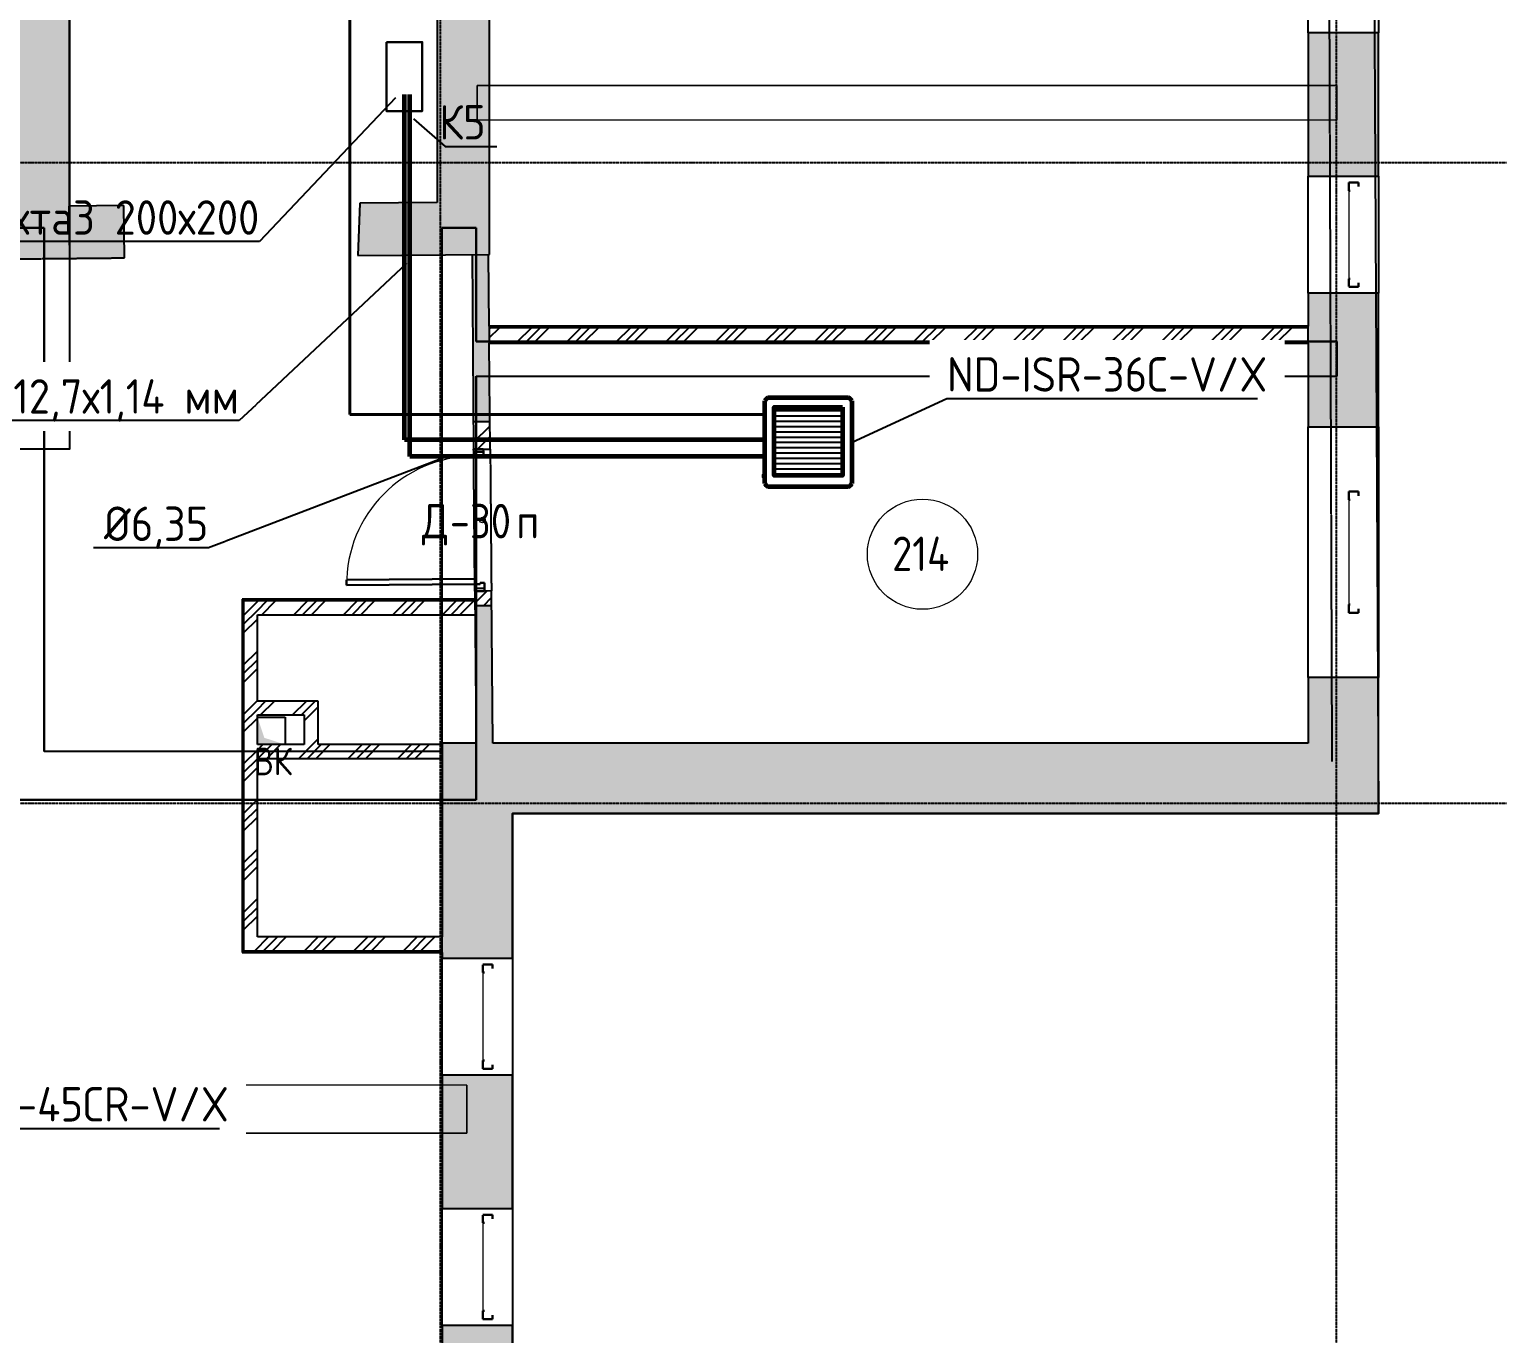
# Model space of a CAD drawing. Header units: millimetres. Extents: x -129048 to 476301, y -5853 to 215316.
# Drawn here: x 154569 to 165281, y 4909 to 14371 of the extents above; entities that cross this region are included whole.
import ezdxf
from ezdxf import colors
from ezdxf.entities.mleader import LeaderData, LeaderLine
from ezdxf.math import Vec2, Vec3

# ---------------------------------------------------------------- set-up
doc = ezdxf.new("R2010")
doc.units = ezdxf.units.MM
for name, pattern in [('ADSK_Линия сетки', [25, 20, -2.5, 0, -2.5]), ('ADSK_Сверху', [4.5, 3, -1.5]), ('ADSK_Снесено', [4.5, 3, -1.5])]:
    doc.linetypes.add(name, pattern=pattern)
for name, color, linetype, lineweight, true_color in [('_ Окна', 5, 'Continuous', 30, 0x0000ff), ('Линии', 7, 'Continuous', 9, 0x00a600), ('Стены внутренние', 5, 'Continuous', 18, 0x0000ff), ('Стены наружные', 1, 'ADSK_Снесено', 18, 0xff0000), ('Стены штриховка', 5, 'Continuous', 18, 0x0000ff)]:
    doc.layers.add(name, color=color, linetype=linetype, lineweight=lineweight, true_color=true_color)
for name, color, linetype, lineweight in [('GAZLAITER', 1, 'Continuous', 40), ('Аннотация', 7, 'Continuous', 9), ('Двери', 251, 'Continuous', 18), ('Дренаж', 36, 'Continuous', 40), ('Каркас', 7, 'Continuous', 18), ('Конд Запас', 3, 'Continuous', 40), ('Кондеи', 6, 'Continuous', 60), ('Марки дверей', 7, 'Continuous', 20), ('Марки помещений', 7, 'Continuous', 20), ('Обратка', 5, 'Continuous', 25), ('Окна', 251, 'Continuous', 18), ('Перекрытие', 7, 'Continuous', 18), ('Узлы', 7, 'Continuous', 18)]:
    doc.layers.add(name, color=color, linetype=linetype, lineweight=lineweight)
doc.layers.get('Конд Запас').off()
doc.styles.add('GOST Common_1', font='GOST Common_0.ttf', dxfattribs={"width": 0.9, "height": 200})
doc.styles.add('GOST Common_2', font='GOST Common_0.ttf', dxfattribs={"width": 0.9, "height": 250})
doc.styles.add('PIK', font='isocpeur.ttf', dxfattribs={"width": 0.9, "height": 250})
pattern_1 = [(45, (108139.4, 150), (-179.6051, 179.6051), []), (45, (108202.9, 150), (0, 359.2102), []), (45, (108075.9, 150), (0, 359.2102), [])]

# ---------------------------------------------------------------- blocks, each defined once
blk = doc.blocks.new('ADSK_БалкаЖБ_Прямоугольная - 350х280мм-843200-02 План 2-го этажа маркировочный')
at = {"layer": 'Каркас', "color": 253, "linetype": 'ADSK_Сверху', "true_color": 0xaaaaaa}
for p, q in [((-3639, 175), (-3639, -175)), ((-3639, 175), (3639, 175)), ((3639, -175), (3639, 175)), ((-3639, -175), (3639, -175))]:
    blk.add_line(p, q, dxfattribs=at)
at = {"layer": 'Каркас', "color": 253, "linetype": 'ADSK_Сверху', "true_color": 0xb2b2b2}
for p, q in [((-3639, -175), (-3639, 175)), ((3639, 175), (-3639, 175)), ((3639, 175), (3639, -175)), ((-3639, -175), (3639, -175))]:
    blk.add_line(p, q, dxfattribs=at)
blk = doc.blocks.new('ADSK_БалкаЖБ_Прямоугольная - 250х280мм-848599-02 План 2-го этажа маркировочный')
at = {"layer": 'Каркас', "color": 253, "linetype": 'ADSK_Сверху', "true_color": 0xaaaaaa}
for p, q in [((-3118, 125), (-3118, -125)), ((-3118, 125), (3118, 125)), ((3118, -125), (3118, 125)), ((-3118, -125), (3118, -125))]:
    blk.add_line(p, q, dxfattribs=at)
at = {"layer": 'Каркас', "color": 253, "linetype": 'ADSK_Сверху', "true_color": 0xb2b2b2}
for p, q in [((-3118, -125), (-3118, 125)), ((3118, 125), (-3118, 125)), ((3118, 125), (3118, -125)), ((-3118, -125), (3118, -125))]:
    blk.add_line(p, q, dxfattribs=at)
blk = doc.blocks.new('Витраж-тент со смещением вовне - 60мм 30 сдвиг-1466941-02 План 2-го этажа маркировочный')
at = {"layer": '_ Окна', "color": 161, "linetype": 'ADSK_Сверху', "true_color": 0xaaaaff}
for p, q in [((-379, 25), (-379, -45)), ((-379, 25), (-349, 25)), ((-379, -45), (-379, 25)), ((379, 25), (349, 25)), ((379, -45), (379, 25)), ((379, -45), (379, 25)), ((-319, -45), (-379, -45)), ((-319, -35), (-319, -45)), ((319, -35), (319, -45)), ((319, -45), (379, -45))]:
    blk.add_line(p, q, dxfattribs=at)
at = {"layer": 'Окна', "color": 161, "linetype": 'ADSK_Сверху', "true_color": 0xaaaaff}
blk.add_line((-319, -45), (319, -45), dxfattribs=at)
blk = doc.blocks.new('Витраж-тент со смещением вовне - 60мм 30 сдвиг-1466942-02 План 2-го этажа маркировочный')
at = {"layer": '_ Окна', "color": 161, "linetype": 'ADSK_Сверху', "true_color": 0xaaaaff}
for p, q in [((-440, 25), (-440, -45)), ((-440, 25), (-410, 25)), ((-440, -45), (-440, 25)), ((440, 25), (410, 25)), ((440, -45), (440, 25)), ((440, -45), (440, 25)), ((-380, -45), (-440, -45)), ((-380, -35), (-380, -45)), ((380, -35), (380, -45)), ((380, -45), (440, -45))]:
    blk.add_line(p, q, dxfattribs=at)
at = {"layer": 'Окна', "color": 161, "linetype": 'ADSK_Сверху', "true_color": 0xaaaaff}
blk.add_line((-380, -45), (380, -45), dxfattribs=at)
blk = doc.blocks.new('AC_Дверь_Однопольная - Д-30п 1030х2200h-V213-02 План 2-го этажа маркировочный')
at = {"layer": 'Двери', "lineweight": 30}
for p, q in [((-465, 990), (-425, 990)), ((-465, 60), (-465, 990)), ((-425, 990), (-425, 60)), ((-515, 60), (-495, 60)), ((-515, -10), (-515, 60)), ((-495, 60), (-465, 60)), ((-495, -10), (-495, 60)), ((-495, 60), (-495, -10)), ((-425, 60), (-465, 60)), ((-465, 60), (-465, 20)), ((-465, 20), (-455, 20)), ((-455, 20), (-455, -10)), ((455, 20), (465, 20)), ((455, -10), (455, 20)), ((465, 60), (495, 60)), ((465, 20), (465, 60)), ((495, 60), (495, -10)), ((495, 60), (515, 60)), ((495, -10), (495, 60)), ((515, 60), (515, -10)), ((-495, -10), (-515, -10)), ((-455, -10), (-495, -10)), ((495, -10), (455, -10)), ((515, -10), (495, -10))]:
    blk.add_line(p, q, dxfattribs=at)
at = {"layer": 'Двери'}
blk.add_arc((-465, 60), 930, 0, 90, dxfattribs=at)
blk = doc.blocks.new('ADSK_Марка_Помещение_ОдноЗначение - Номер-247393-02 План 2-го этажа маркировочный')
at = {"layer": 'Марки помещений'}
blk.add_circle((0, 0), 4, dxfattribs=at)
blk = doc.blocks.new('ADSK_Марка_Дверь - Типоразмер_ADSK_Марка-58376-02 План 2-го этажа маркировочный')
at = {"layer": 'Марки дверей', "lineweight": 9}
blk.add_circle((0, 0), 0.2, dxfattribs=at)
blk = doc.blocks.new('Фанкйол')
at = {"layer": 'Кондеи', "lineweight": 25}
h = blk.add_hatch(dxfattribs=at)
h.set_pattern_fill('LINE', color=256, scale=11.68, angle=90)
h.set_pattern_definition([(90, (495465.057, -661010.487), (-37.084, 2e-15), [])])
h.paths.add_polyline_path([(20709, 22771), (20709, 22292), (21188, 22292), (21188, 22771)])
at = {"layer": 'Кондеи'}
for points in [[(20643, 22250), (20643, 22814)], [(20666, 22837), (21245, 22837)], [(21268, 22814), (21268, 22250)], [(21245, 22226), (20666, 22226)]]:
    blk.add_lwpolyline(points, dxfattribs=at)
blk.add_lwpolyline([(20709, 22771), (21188, 22771), (21188, 22292), (20709, 22292)], close=True, dxfattribs=at)
for centre, radius, start, end in [((20689, 22791), 51.3, 116.2147, 153.7881), ((21222, 22791), 51.2, 26.1428, 63.8012), ((20689, 22272), 51.3, 206.2119, 243.7853), ((21222, 22272), 51, 296.1601, 334.0203)]:
    blk.add_arc(centre, radius, start, end, dxfattribs=at)
at = {"layer": 'Обратка'}
blk.add_lwpolyline([(21200, 22226), (21183, 22226), (21183, 22210), (21200, 22210)], close=True, dxfattribs=at)

msp = doc.modelspace()

# ---------------------------------------------------------------- hatches: boundary and pattern name
at = {"layer": 'Стены внутренние', "lineweight": 25, "true_color": 0x636466}
for points in [[(154479.2518, 13086.76658), (154859.2518, 13090.40963), (154859.2518, 20545.02004), (154681.43432, 20545.84105), (154681.43432, 20574.05859), (154479.2518, 20574.05859), (154479.2518, 15128.80924)], [(154095.45254, 12703.06965), (154861.07324, 12710.40963), (154857.43036, 13090.39217), (154091.80966, 13083.05219), (154095.29577, 12719.42171)]]:
    msp.add_hatch(color=251, dxfattribs=at).paths.add_polyline_path(points)
h = msp.add_hatch(color=251, dxfattribs=at)
h.paths.add_polyline_path([(157524.66608, 12735.94539), (157904.66608, 12739.58843), (157904.66608, 17531.68227), (157524.66608, 17531.68227), (157524.66608, 12739.58843)])
h.paths.add_polyline_path([(157524.66608, 19849.64225), (157904.66608, 19850.21621), (157904.66608, 20530.95897), (157524.66608, 20532.71348), (157524.66608, 19850.21621)])
h = msp.add_hatch(color=251, dxfattribs=at)
h.paths.add_polyline_path([(154861.07324, 12710.40963), (155257.60522, 12714.21116), (155253.31171, 13094.18746), (154857.43036, 13090.39217), (154860.72377, 12746.8623)])
h.paths.add_polyline_path([(156949.56536, 12730.43192), (157524.66608, 12735.94539), (157524.66608, 13115.96285), (156964.77189, 13110.59517), (156951.59027, 12781.05466)])
h = msp.add_hatch(color=251, dxfattribs=at)
h.paths.add_polyline_path([(157928.31978, 9192.30207), (157919.93625, 10190.43583), (157799.94048, 10189.42796), (157808.31555, 9192.30207)])
h.paths.add_polyline_path([(157788.71678, 11525.70863), (157908.71254, 11526.7165), (157898.52587, 12739.52957), (157778.5313, 12738.37918), (157788.70831, 11526.7165)])
h = msp.add_hatch(dxfattribs=at)
h.set_pattern_fill('FP_1', color=251, style=0, pattern_type=2)
h.set_pattern_definition(pattern_1)
h.paths.add_polyline_path([(157903.8404, 12106.78828), (163843.34879, 12106.78828), (163843.34879, 12206.78828), (157903.00048, 12206.78828)])
h = msp.add_hatch(dxfattribs=at)
h.set_pattern_fill('FP_2', color=251, style=0, pattern_type=2)
h.set_pattern_definition([(45, (108139.4, 150), (-117.8655, 117.8655), []), (45, (108217.98, 150), (-117.8655, 117.8655), [])])
h.paths.add_polyline_path([(157799.94048, 10189.42796), (157919.93625, 10190.43583), (157919.0393, 10297.22496), (157799.04353, 10296.21709), (157799.93201, 10190.43583)])
h.paths.add_polyline_path([(157790.39265, 11326.18076), (157910.38842, 11327.18863), (157908.71254, 11526.7165), (157788.71678, 11525.70863), (157790.38772, 11326.76868)])
h = msp.add_hatch(dxfattribs=at)
h.set_pattern_fill('FP_1', color=251, style=0, pattern_type=2)
h.set_pattern_definition(pattern_1)
h.paths.add_polyline_path([(156122.24457, 7786.78828), (156222.24457, 7786.78828), (156222.24457, 10224.7754), (156122.24457, 10224.7754), (156122.24457, 8057.31293)])
h = msp.add_hatch(dxfattribs=at)
h.set_pattern_fill('FP_1', color=251, style=0, pattern_type=2)
h.set_pattern_definition(pattern_1)
h.paths.add_polyline_path([(157800.48351, 10124.7754), (157799.64359, 10224.7754), (156222.24457, 10224.7754), (156222.24457, 10124.7754), (157799.94048, 10124.7754)])
h = msp.add_hatch(dxfattribs=at)
h.set_pattern_fill('FP_1', color=251, style=0, pattern_type=2)
h.set_pattern_definition(pattern_1)
h.paths.add_polyline_path([(156562.24457, 9397.40355), (156662.24457, 9397.40355), (156662.24457, 9497.40355), (156222.24457, 9497.40355), (156222.24457, 9397.40355), (156518.96555, 9397.40355)])
h = msp.add_hatch(dxfattribs=at)
h.set_pattern_fill('FP_1', color=251, style=0, pattern_type=2)
h.set_pattern_definition(pattern_1)
h.paths.add_polyline_path([(156662.24457, 9182.35753), (156662.24457, 9397.40355), (156562.24457, 9397.40355), (156562.24457, 9182.35753)])
h = msp.add_hatch(dxfattribs=at)
h.set_pattern_fill('FP_1', color=251, style=0, pattern_type=2)
h.set_pattern_definition(pattern_1)
h.paths.add_polyline_path([(157562.80028, 9082.35753), (157562.80028, 9182.35753), (156222.24457, 9182.35753), (156222.24457, 9082.35753), (156518.96555, 9082.35753)])
h = msp.add_hatch(dxfattribs=at)
h.set_pattern_fill('FP_1', color=251, style=0, pattern_type=2)
h.set_pattern_definition(pattern_1)
h.paths.add_polyline_path([(156222.24457, 7686.78828), (157562.80028, 7686.78828), (157562.80028, 7786.78828), (156122.24457, 7786.78828), (156122.24457, 7686.78828), (156143.97943, 7686.78828)])
at = {"layer": 'Стены наружные', "linetype": 'Continuous', "lineweight": 25, "true_color": 0x636466}
h = msp.add_hatch(color=251, dxfattribs=at)
h.paths.add_polyline_path([(164353.34879, 9192.30207), (164353.34879, 9668.55119), (163843.34879, 9668.55119), (163843.34879, 9192.30207), (163982.97386, 9192.30207)])
h.paths.add_polyline_path([(164353.34879, 11488.55119), (164353.34879, 12457.18791), (163843.34879, 12457.18791), (163843.34879, 11488.55119), (163982.97386, 11488.55119)])
h.paths.add_polyline_path([(163843.34879, 13307.18791), (164353.34879, 13307.18791), (164353.34879, 14348.21678), (163843.34879, 14348.21678)])
h.paths.add_polyline_path([(163960.99384, 15198.21678), (164353.34879, 15198.21678), (164353.34879, 16171.20434), (163843.34879, 16171.20434), (163843.34879, 15198.21678)])
h.paths.add_polyline_path([(163843.34879, 17021.20434), (164353.34879, 17021.20434), (164353.34879, 18049.21), (163843.34879, 18049.21)])
h.paths.add_polyline_path([(164353.34879, 19869.21), (164353.34879, 21011.19002), (163843.34879, 21013.54476), (163843.34879, 19869.21), (164324.85615, 19869.21)])
h = msp.add_hatch(color=251, dxfattribs=at)
h.paths.add_polyline_path([(158072.80028, 300.23165), (158072.80028, 1286.55109), (157562.80028, 1286.55109), (157562.80028, 300.23165), (157735.05383, 300.23165)])
h.paths.add_polyline_path([(157562.80028, 2136.55109), (158072.80028, 2136.55109), (158072.80028, 3126.44156), (157562.80028, 3126.44156)])
h.paths.add_polyline_path([(158072.80028, 3976.44156), (158072.80028, 4966.94549), (157562.80028, 4966.94549), (157562.80028, 3976.44156), (157735.05383, 3976.44156)])
h.paths.add_polyline_path([(157735.05383, 5816.94549), (158072.80028, 5816.94549), (158072.80028, 6783.54986), (157562.80028, 6783.54986), (157562.80028, 5816.94549), (157699.36958, 5816.94549)])
h.paths.add_polyline_path([(157686.63727, 7633.54986), (158072.80028, 7633.54986), (158072.80028, 9192.30207), (157562.80028, 9192.30207), (157562.80028, 7633.54986)])
msp.add_hatch(color=251, dxfattribs=at).paths.add_polyline_path([(158072.80028, 8682.30207), (164353.34879, 8682.30207), (164353.34879, 9192.30207), (158072.80028, 9192.30207), (158072.80028, 9075.74999)])
at = {"layer": 'Узлы', "lineweight": 25, "true_color": 0x636466}
msp.add_hatch(color=251, dxfattribs=at).paths.add_polyline_path([(156222.24457, 9182.35753), (156422.24457, 9182.35753), (156271.74205, 9231.85501), (156222.24457, 9382.35753), (156222.24457, 9231.85501)])

# ---------------------------------------------------------------- linework, layer by layer
at = {"linetype": 'ADSK_Линия сетки', "lineweight": 25}
for p, q in [((157549.30993, -3863.55169), (157549.30993, 44684.78674)), ((164049.30993, -3863.55169), (164049.30993, 44684.78674)), ((97053.17482, 13406.78828), (165281.11784, 13406.78828)), ((97053.17482, 8756.78828), (165281.11784, 8756.78828))]:
    msp.add_line(p, q, dxfattribs=at)
at = {"color": 251, "lineweight": 25, "true_color": 0x636466}
for points in [[(154172.61168, 21084.05859), (154172.61168, 43909.20652), (164172.01721, 43909.20652), (164353.34879, 8682.30207), (158072.80028, 8682.30207), (158072.80028, 300.23165), (150176.33128, 300.23165), (150176.33128, 2256.78828), (139375.37313, 2336.47811), (139475.79504, 2335.73719), (139475.79504, -2582.56685), (127112.04326, -2582.56685), (127112.04326, 2336.47811), (116412.39698, 2336.47811), (116412.39698, 422.0206), (108429.89827, 456.78828), (108429.89827, 8679.25245)], [(108910.52572, 11328.12025), (154861.07324, 11328.12025), (154859.2518, 21054.56631), (154172.61168, 21084.05859)]]:
    msp.add_lwpolyline(points, dxfattribs=at)
at = {"layer": 'GAZLAITER', "lineweight": 60, "ltscale": 10}
for p, q in [((157287.60451, 11394.05442), (157287.60451, 13899.51166)), ((159901.69829, 11394.05442), (157287.60451, 11394.05442))]:
    msp.add_line(p, q, dxfattribs=at)
at = {"layer": 'GAZLAITER', "color": 5, "lineweight": 60, "ltscale": 10}
for p, q in [((157327.55619, 11274.05575), (157327.55619, 13899.35475)), ((159901.69829, 11274.05575), (157327.55619, 11274.05575))]:
    msp.add_line(p, q, dxfattribs=at)
at = {"layer": 'GAZLAITER', "color": 251, "lineweight": 30, "ltscale": 10, "true_color": 0x636466}
msp.add_lwpolyline([(157157.11414, 14280.26737), (157418.09488, 14280.26737), (157418.09488, 13779.73668), (157157.11414, 13779.73668)], close=True, dxfattribs=at)
at = {"layer": 'Дренаж'}
for p, q in [((156892.07231, 11577.6869), (156892.07231, 16930.46593)), ((159901.69829, 11577.6869), (156892.07231, 11577.6869))]:
    msp.add_line(p, q, dxfattribs=at)
at = {"layer": 'Каркас', "color": 251, "linetype": 'ADSK_Сверху', "lineweight": 25, "true_color": 0x636466}
for p, q in [((154674.30993, 12931.45973), (154424.30993, 12931.45973)), ((154424.30993, 12931.45973), (154674.30993, 12931.45973)), ((154674.30993, 9131.21709), (154674.30993, 12931.45973)), ((154674.30993, 12931.45973), (154674.30993, 9131.21709)), ((157808.36341, 12931.45973), (157558.36341, 12931.45973)), ((157558.36341, 12931.45973), (157808.36341, 12931.45973)), ((157558.36341, 12931.45973), (157558.36341, 9131.21709)), ((157558.36341, 12931.45973), (157558.36341, 9131.21709)), ((157808.36341, 12106.22426), (157808.36341, 12931.45973)), ((157808.36341, 12931.45973), (157808.36341, 12106.22426)), ((164051.36882, 12106.22426), (157808.36341, 12106.22426)), ((157808.36341, 12106.22426), (164051.36882, 12106.22426)), ((164051.36882, 12106.22426), (164051.36882, 11856.22426)), ((164051.36882, 11856.22426), (164051.36882, 12106.22426)), ((157808.36341, 11856.22426), (164051.36882, 11856.22426)), ((157808.36341, 11856.22426), (164051.36882, 11856.22426)), ((157808.36341, 9131.21709), (157808.36341, 11856.22426)), ((157808.36341, 11856.22426), (157808.36341, 9131.21709)), ((157558.36341, 9131.21709), (154674.30993, 9131.21709)), ((157558.36341, 9131.21709), (154674.30993, 9131.21709)), ((157808.36341, 8781.21709), (157808.36341, 9131.21709)), ((157808.36341, 9131.21709), (157808.36341, 8781.21709)), ((150533.41539, 8781.21709), (157808.36341, 8781.21709)), ((157808.36341, 8781.21709), (150533.41539, 8781.21709))]:
    msp.add_line(p, q, dxfattribs=at)
at = {"layer": 'Линии', "color": 251, "lineweight": 25, "true_color": 0x636466}
for p, q in [((156222.24457, 9382.35753), (156422.24457, 9382.35753)), ((156222.24457, 9182.35753), (156222.24457, 9382.35753)), ((156422.24457, 9382.35753), (156422.24457, 9182.35753)), ((156422.24457, 9182.35753), (156222.24457, 9182.35753))]:
    msp.add_line(p, q, dxfattribs=at)
at = {"layer": 'Перекрытие', "color": 251, "linetype": 'ADSK_Сверху', "lineweight": 25, "true_color": 0x636466}
for p, q in [((163991.13198, 15814.60418), (164005.00561, 11856.22426)), ((164005.00561, 11856.22426), (164014.80374, 9060.65307))]:
    msp.add_line(p, q, dxfattribs=at)
at = {"layer": 'Стены внутренние', "color": 251, "lineweight": 25, "true_color": 0x636466}
for p, q in [((154859.2518, 13090.40963), (154859.2518, 20545.02004)), ((157904.66608, 12739.58843), (157904.66608, 18349.63805)), ((157524.66608, 17235.93874), (157524.66608, 13115.96285)), ((155253.31171, 13094.18746), (154857.43036, 13090.39217)), ((154861.07324, 12710.40963), (154857.43036, 13090.39217)), ((155257.60522, 12714.21116), (155253.31171, 13094.18746)), ((156964.77189, 13110.59517), (156949.56536, 12730.43192)), ((157524.66608, 13115.96285), (156964.77189, 13110.59517)), ((156949.56536, 12730.43192), (157904.66608, 12739.58843)), ((157778.5313, 12738.37918), (157790.39265, 11326.18076)), ((157902.89969, 12218.78828), (157898.52587, 12739.52957)), ((163843.34879, 12218.78828), (157902.89969, 12218.78828)), ((157902.91649, 12216.78828), (157903.92439, 12096.78828)), ((163843.34879, 12096.78828), (163843.34879, 12216.78828)), ((157910.38842, 11327.18863), (157903.94119, 12094.78828)), ((157903.94119, 12094.78828), (163843.34879, 12094.78828)), ((157788.71678, 11525.70863), (157908.71254, 11526.7165)), ((157860.39018, 11326.76868), (157910.38842, 11327.18863)), ((157799.04353, 10296.21709), (157808.31555, 9192.30207)), ((157919.0393, 10297.22496), (157869.04107, 10296.80501)), ((157928.31978, 9192.30207), (157919.0393, 10297.22496)), ((156110.24457, 10236.7754), (156110.24457, 7674.78828)), ((157799.5428, 10236.7754), (156110.24457, 10236.7754)), ((157919.93625, 10190.43583), (157799.94048, 10189.42796)), ((156222.24457, 9497.40355), (156222.24457, 10124.7754)), ((156222.24457, 10124.7754), (157800.48351, 10124.7754)), ((156662.24457, 9497.40355), (156222.24457, 9497.40355)), ((156662.24457, 9182.35753), (156662.24457, 9497.40355)), ((156222.24457, 9182.35753), (156222.24457, 9397.40355)), ((156222.24457, 9397.40355), (156562.24457, 9397.40355)), ((156562.24457, 9397.40355), (156562.24457, 9182.35753)), ((156562.24457, 9182.35753), (156222.24457, 9182.35753)), ((157562.80028, 9182.35753), (156662.24457, 9182.35753)), ((156222.24457, 7786.78828), (156222.24457, 9082.35753)), ((156222.24457, 9082.35753), (157562.80028, 9082.35753)), ((157562.80028, 7786.78828), (156222.24457, 7786.78828)), ((157562.80028, 7676.78828), (157562.80028, 7786.78828)), ((156110.24457, 7674.78828), (157562.80028, 7674.78828))]:
    msp.add_line(p, q, dxfattribs=at)
at = {"layer": 'Стены внутренние', "color": 251, "linetype": 'ADSK_Снесено', "lineweight": 25, "true_color": 0x636466}
for p, q in [((151748.4578, 12680.56911), (155257.60522, 12714.21116)), ((157798.28763, 10386.21391), (157790.8126, 11276.18252)), ((157910.38842, 11327.18863), (157919.0393, 10297.22496))]:
    msp.add_line(p, q, dxfattribs=at)
at = {"layer": 'Стены наружные', "color": 251, "linetype": 'Continuous', "lineweight": 25, "true_color": 0x636466}
for p, q in [((163843.34879, 14348.21678), (163843.34879, 15198.21678)), ((164353.34879, 15198.21678), (164353.34879, 14348.21678)), ((164353.34879, 14348.21678), (163843.34879, 14348.21678)), ((163843.34879, 14348.21678), (163843.34879, 13307.18791)), ((164353.34879, 13307.18791), (164353.34879, 14348.21678)), ((163843.34879, 13307.18791), (164353.34879, 13307.18791)), ((163843.34879, 12457.18791), (163843.34879, 13307.18791)), ((164353.34879, 13307.18791), (164353.34879, 12457.18791)), ((164353.34879, 12457.18791), (163843.34879, 12457.18791)), ((163843.34879, 12457.18791), (163843.34879, 12218.78828)), ((164353.34879, 11488.55119), (164353.34879, 12457.18791)), ((163843.34879, 12094.78828), (163843.34879, 11488.55119)), ((163843.34879, 11488.55119), (164353.34879, 11488.55119)), ((163843.34879, 9668.55119), (163843.34879, 11488.55119)), ((164353.34879, 11488.55119), (164353.34879, 9668.55119)), ((164353.34879, 9668.55119), (163843.34879, 9668.55119)), ((163843.34879, 9668.55119), (163843.34879, 9192.30207)), ((164353.34879, 8682.30207), (164353.34879, 9668.55119)), ((157808.31555, 9192.30207), (157562.80028, 9192.30207)), ((157562.80028, 9192.30207), (157562.80028, 7786.78828)), ((163843.34879, 9192.30207), (157928.31978, 9192.30207)), ((158072.80028, 7633.54986), (158072.80028, 8682.30207)), ((158072.80028, 8682.30207), (164353.34879, 8682.30207)), ((157562.80028, 7674.78828), (157562.80028, 7633.54986)), ((157562.80028, 7633.54986), (158072.80028, 7633.54986)), ((157562.80028, 6783.54986), (157562.80028, 7633.54986)), ((158072.80028, 7633.54986), (158072.80028, 6783.54986)), ((158072.80028, 6783.54986), (157562.80028, 6783.54986)), ((157562.80028, 6783.54986), (157562.80028, 5816.94549)), ((158072.80028, 5816.94549), (158072.80028, 6783.54986)), ((157562.80028, 5816.94549), (158072.80028, 5816.94549)), ((157562.80028, 4966.94549), (157562.80028, 5816.94549)), ((158072.80028, 5816.94549), (158072.80028, 4966.94549)), ((158072.80028, 4966.94549), (157562.80028, 4966.94549)), ((157562.80028, 4966.94549), (157562.80028, 3976.44156)), ((158072.80028, 3976.44156), (158072.80028, 4966.94549))]:
    msp.add_line(p, q, dxfattribs=at)
at = {"layer": 'Стены штриховка', "color": 251, "lineweight": 25, "true_color": 0x636466}
for p, q in [((157902.89969, 12218.78828), (157902.91649, 12216.78828)), ((163843.34879, 12216.78828), (157902.91649, 12216.78828)), ((163843.34879, 12216.78828), (163843.34879, 12218.78828)), ((163843.34879, 12206.78828), (157903.00048, 12206.78828)), ((163843.34879, 12106.78828), (157903.8404, 12106.78828)), ((163843.34879, 12096.78828), (157903.92439, 12096.78828)), ((157903.92439, 12096.78828), (157903.94119, 12094.78828)), ((163843.34879, 12094.78828), (163843.34879, 12096.78828)), ((157799.5596, 10234.7754), (156110.24457, 10234.7754)), ((156112.24457, 10236.7754), (156112.24457, 7674.78828)), ((156122.24457, 10234.7754), (156122.24457, 10236.7754)), ((156122.24457, 10224.7754), (156122.24457, 7686.78828)), ((157799.64359, 10224.7754), (156122.24457, 10224.7754)), ((156112.24457, 7686.78828), (156110.24457, 7686.78828)), ((156110.24457, 7676.78828), (157562.80028, 7676.78828)), ((156122.24457, 7686.78828), (157562.80028, 7686.78828)), ((157562.80028, 7674.78828), (157562.80028, 7676.78828))]:
    msp.add_line(p, q, dxfattribs=at)

# ---------------------------------------------------------------- block references
at = {"layer": '_ Окна', "color": 251, "linetype": 'ADSK_Сверху', "lineweight": 25, "true_color": 0x636466}
for name, p, rotation in [('Витраж-тент со смещением вовне - 60мм 30 сдвиг-1466941-02 План 2-го этажа маркировочный', (164183.34879, 12882.18791), 270.0000000000003), ('Витраж-тент со смещением вовне - 60мм 30 сдвиг-1466942-02 План 2-го этажа маркировочный', (164183.34879, 10578.55119), 270.0000000000002), ('Витраж-тент со смещением вовне - 60мм 30 сдвиг-1466941-02 План 2-го этажа маркировочный', (157902.80028, 7208.54986), 270.0000000000003), ('Витраж-тент со смещением вовне - 60мм 30 сдвиг-1466941-02 План 2-го этажа маркировочный', (157902.80028, 5391.94549), 270.0000000000003)]:
    msp.add_blockref(name, p, dxfattribs=dict(at, rotation=rotation))
at = {"layer": 'Двери', "color": 251, "lineweight": 25, "true_color": 0x636466, "rotation": 90.48122793867071}
msp.add_blockref('AC_Дверь_Однопольная - Д-30п 1030х2200h-V213-02 План 2-го этажа маркировочный', (157854.71598, 10811.70286), dxfattribs=at)
at = {"layer": 'Каркас', "color": 251, "linetype": 'ADSK_Сверху', "lineweight": 25, "true_color": 0x636466}
msp.add_blockref('ADSK_БалкаЖБ_Прямоугольная - 250х280мм-848599-02 План 2-го этажа маркировочный', (160933.0567, 13841.16481), dxfattribs=at)
at = {"layer": 'Каркас', "color": 251, "linetype": 'ADSK_Сверху', "lineweight": 25, "true_color": 0x636466, "rotation": 180}
msp.add_blockref('ADSK_БалкаЖБ_Прямоугольная - 350х280мм-843200-02 План 2-го этажа маркировочный', (154100.92388, 6536.66252), dxfattribs=at)
at = {"layer": 'Марки дверей', "color": 251, "lineweight": 25, "true_color": 0x636466, "xscale": 99.99999999999993, "yscale": 99.99999999999993, "zscale": 99.99999999999993}
msp.add_blockref('ADSK_Марка_Дверь - Типоразмер_ADSK_Марка-58376-02 План 2-го этажа маркировочный', (157854.71598, 10811.70286), dxfattribs=at)
at = {"layer": 'Марки помещений', "color": 251, "lineweight": 25, "true_color": 0x636466, "xscale": 99.99999999999993, "yscale": 99.99999999999993, "zscale": 99.99999999999993}
msp.add_blockref('ADSK_Марка_Помещение_ОдноЗначение - Номер-247393-02 План 2-го этажа маркировочный', (161045.8202, 10564.03164), dxfattribs=at)

# ---------------------------------------------------------------- texts
at = {"layer": 'Аннотация', "color": 251, "lineweight": 25, "true_color": 0x636466, "insert": (156196.55958, 9160.37787), "char_height": 200, "width": 360.759375, "attachment_point": 1, "style": 'GOST Common_2'}
msp.add_mtext('ВК', dxfattribs=at)
at = {"layer": 'Марки дверей', "color": 251, "lineweight": 25, "true_color": 0x636466, "char_height": 250, "attachment_point": 1, "style": 'GOST Common_1'}
for s, insert, width in [('\\fGOST Common|b0|i0|c204|p34|;\\W.9;Д', (157414.8867, 10928.71595), 245.316375), ('-30', (157617.29295, 10928.71595), 584.4301875), ('\\fGOST Common|b0|i0|c204|p34|;\\W.9;п', (158099.49608, 10928.71595), 194.8100625)]:
    msp.add_mtext(s, dxfattribs=dict(at, insert=insert, width=width))
at = {"layer": 'Марки помещений', "color": 251, "lineweight": 25, "true_color": 0x636466, "insert": (160824.86294, 10691.75671), "char_height": 250, "width": 548.35425, "attachment_point": 1, "style": 'GOST Common_1'}
msp.add_mtext('214', dxfattribs=at)

# ---------------------------------------------------------------- leaders
at = {"layer": 'GAZLAITER', "color": 18, "lineweight": 25, "ltscale": 10, "true_color": 0x000000}
ml = msp.add_multileader_mtext('Standard', dxfattribs=at)
ml.set_content('{\\C256;\\c0;Шахта3 200х200}', color=2, style='PIK')
ml.set_leader_properties()
ml.build(insert=Vec2(0, 0))
ml.multileader.update_dxf_attribs({"text_left_attachment_type": 6, "text_right_attachment_type": 6, "dogleg_length": 0.36, "arrow_head_size": 0.18})
ctx = ml.context
ctx.base_point, ctx.char_height, ctx.arrow_head_size, ctx.landing_gap_size, ctx.plane_origin = Vec3(153940.77338, 12832.0527), 250, 0.18, 0.09, Vec3(157222.99256, 13875.38242)
ctx.left_attachment, ctx.right_attachment, ctx.text_align_type = 6, 6, 2
notes = []
notes.append((ctx, [(1, (1, 1, 0), (156236.31338, 12832.0527), (-1, 0), 0.36, [(0, [(157222.99256, 13875.38242)], 0, [])])]))
ctx.mtext.insert, ctx.mtext.alignment, ctx.mtext.flow_direction = Vec3(156235.86338, 13132.0527), 3, 5
ml = msp.add_multileader_mtext('Standard', dxfattribs=at)
ml.set_content('{\\C256;\\c0;К5}', color=2, style='PIK')
ml.set_leader_properties()
ml.build(insert=Vec2(0, 0))
ml.multileader.update_dxf_attribs({"text_left_attachment_type": 6, "text_right_attachment_type": 6, "dogleg_length": 0.36, "arrow_head_size": 0.18})
ctx = ml.context
ctx.base_point, ctx.char_height, ctx.arrow_head_size, ctx.landing_gap_size, ctx.plane_origin = Vec3(157584.68197, 13523.35021), 250, 0.18, 0.09, Vec3(157354.57032, 13938.32824)
ctx.left_attachment, ctx.right_attachment, ctx.text_align_type = 6, 6, 2
notes.append((ctx, [(0, (1, 1, 0), (157584.32197, 13523.35021), (1, 0), 0.36, [(0, [(157354.57032, 13724.4192)], 0, [])])]))
ctx.mtext.insert, ctx.mtext.alignment, ctx.mtext.flow_direction = Vec3(157877.27197, 13823.35021), 3, 5
for ctx, leaders in notes:
    for number, flags, end, landing, length, lines in leaders:
        leader = LeaderData()
        leader.index, (leader.has_last_leader_line, leader.has_dogleg_vector, leader.attachment_direction) = number, flags
        leader.last_leader_point, leader.dogleg_vector, leader.dogleg_length = Vec3(end), Vec3(landing), length
        for number, points, colour, breaks in lines:
            line = LeaderLine()
            line.index, line.vertices, line.color, line.breaks = number, Vec3.list(points), colors.encode_raw_color(colour), breaks
            leader.lines.append(line)
        ctx.leaders.append(leader)

# ---------------------------------------------------------------- next in the draw order: leaders
ml = msp.add_multileader_mtext('Standard', dxfattribs=at)
ml.set_content('{\\C256;\\c0;%%C6,35}', color=1, style='PIK')
ml.set_leader_properties()
ml.build(insert=Vec2(0, 0))
ml.multileader.update_dxf_attribs({"text_left_attachment_type": 6, "text_right_attachment_type": 6, "dogleg_length": 0.36, "arrow_head_size": 0.18})
ctx = ml.context
ctx.base_point, ctx.char_height, ctx.arrow_head_size, ctx.landing_gap_size, ctx.plane_origin = Vec3(155156.91573, 10609.81832), 250, 0.18, 0.09, Vec3(162536.45883, 14429.19107)
ctx.left_attachment, ctx.right_attachment, ctx.text_align_type = 6, 6, 2
notes = []
notes.append((ctx, [(1, (1, 1, 0), (155866.20573, 10609.81832), (-1, 0), 0.36, [(0, [(157599.42791, 11274.05575)], 0, [])])]))
ctx.mtext.insert, ctx.mtext.alignment, ctx.mtext.flow_direction = Vec3(155865.75573, 10909.81832), 3, 5
ctx.mtext.has_bg_fill, ctx.mtext.bg_color, ctx.mtext.bg_scale_factor, ctx.mtext.bg_transparency, ctx.mtext.use_window_bg_color = 1, -1027028792, 1.5, 0, 1
at = {"layer": 'Кондеи', "color": 18, "lineweight": 25, "ltscale": 10, "true_color": 0x000000}
ml = msp.add_multileader_mtext('Standard', dxfattribs=at)
ml.set_content('ND-ISR-36С-V/X', color=250, style='PIK')
ml.set_leader_properties()
ml.build(insert=Vec2(0, 0))
ml.multileader.update_dxf_attribs({"text_left_attachment_type": 6, "text_right_attachment_type": 6, "dogleg_length": 0.36, "arrow_head_size": 0.18})
ctx = ml.context
ctx.base_point, ctx.char_height, ctx.arrow_head_size, ctx.landing_gap_size, ctx.plane_origin = Vec3(161223.22409, 11693.62453), 250, 0.18, 0.09, Vec3(160534.25565, 11164.81353)
ctx.left_attachment, ctx.right_attachment = 6, 6
notes.append((ctx, [(0, (1, 1, 0), (161222.86409, 11693.62453), (1, 0), 0.36, [(0, [(160534.25565, 11376.41272)], 0, [])])]))
ctx.mtext.insert, ctx.mtext.flow_direction = Vec3(161223.31409, 11993.62453), 5
ctx.mtext.has_bg_fill, ctx.mtext.bg_color, ctx.mtext.bg_scale_factor, ctx.mtext.bg_transparency, ctx.mtext.use_window_bg_color = 1, -1027028792, 1.5, 0, 1
ml = msp.add_multileader_mtext('Standard', dxfattribs=at)
ml.set_content('ND-IW-45СR-V/X', color=250, style='PIK')
ml.set_leader_properties()
ml.build(insert=Vec2(0, 0))
ml.multileader.update_dxf_attribs({"text_left_attachment_type": 6, "text_right_attachment_type": 6, "dogleg_length": 0.36, "arrow_head_size": 0.18})
ctx = ml.context
ctx.base_point, ctx.char_height, ctx.arrow_head_size, ctx.landing_gap_size, ctx.plane_origin = Vec3(153606.75308, 6397.37829), 250, 0.18, 0.09, Vec3(152619.78683, 7221.19356)
ctx.left_attachment, ctx.right_attachment = 6, 6
notes.append((ctx, [(1, (1, 1, 0), (153606.39308, 6397.37829), (1, 0), 0.36, [(0, [(152619.78683, 7221.19356)], 0, [])])]))
ctx.mtext.insert, ctx.mtext.flow_direction = Vec3(153606.84308, 6697.37829), 5
ctx.mtext.has_bg_fill, ctx.mtext.bg_color, ctx.mtext.bg_scale_factor, ctx.mtext.bg_transparency, ctx.mtext.use_window_bg_color = 1, -1027028792, 1.5, 0, 1
for ctx, leaders in notes:
    for number, flags, end, landing, length, lines in leaders:
        leader = LeaderData()
        leader.index, (leader.has_last_leader_line, leader.has_dogleg_vector, leader.attachment_direction) = number, flags
        leader.last_leader_point, leader.dogleg_vector, leader.dogleg_length = Vec3(end), Vec3(landing), length
        for number, points, colour, breaks in lines:
            line = LeaderLine()
            line.index, line.vertices, line.color, line.breaks = number, Vec3.list(points), colors.encode_raw_color(colour), breaks
            leader.lines.append(line)
        ctx.leaders.append(leader)

# ---------------------------------------------------------------- next in the draw order: block references
at = {"layer": 'Конд Запас', "lineweight": 60, "ltscale": 10, "xscale": 1.035, "yscale": 1.035, "zscale": 1.035, "rotation": 270}
msp.add_blockref('Фанкйол', (136897.55082, 33065.3644), dxfattribs=at)

# ---------------------------------------------------------------- next in the draw order: leaders
at = {"layer": 'GAZLAITER', "color": 18, "lineweight": 25, "ltscale": 10, "true_color": 0x000000}
ml = msp.add_multileader_mtext('Standard', dxfattribs=at)
ml.set_content('12,7х1,14 мм', color=250, style='PIK')
ml.set_leader_properties()
ml.build(insert=Vec2(0, 0))
ml.multileader.update_dxf_attribs({"text_left_attachment_type": 6, "text_right_attachment_type": 6, "dogleg_length": 0.36, "arrow_head_size": 0.18})
ctx = ml.context
ctx.base_point, ctx.char_height, ctx.arrow_head_size, ctx.landing_gap_size, ctx.plane_origin = Vec3(154491.55572, 11533.6217), 250, 0.18, 0.09, Vec3(156126.43344, 10350.93681)
ctx.left_attachment, ctx.right_attachment, ctx.text_align_type = 6, 6, 2
notes = []
notes.append((ctx, [(0, (1, 1, 0), (156089.59572, 11533.6217), (-1, 0), 0.36, [(0, [(157304.37302, 12673.38259)], 0, [])])]))
ctx.mtext.insert, ctx.mtext.alignment, ctx.mtext.flow_direction = Vec3(156089.14572, 11833.6217), 3, 5
ctx.mtext.has_bg_fill, ctx.mtext.bg_color, ctx.mtext.bg_scale_factor, ctx.mtext.bg_transparency, ctx.mtext.use_window_bg_color = 1, -1027028792, 1.5, 0, 1
for ctx, leaders in notes:
    for number, flags, end, landing, length, lines in leaders:
        leader = LeaderData()
        leader.index, (leader.has_last_leader_line, leader.has_dogleg_vector, leader.attachment_direction) = number, flags
        leader.last_leader_point, leader.dogleg_vector, leader.dogleg_length = Vec3(end), Vec3(landing), length
        for number, points, colour, breaks in lines:
            line = LeaderLine()
            line.index, line.vertices, line.color, line.breaks = number, Vec3.list(points), colors.encode_raw_color(colour), breaks
            leader.lines.append(line)
        ctx.leaders.append(leader)

doc.saveas('drawing.dxf')
